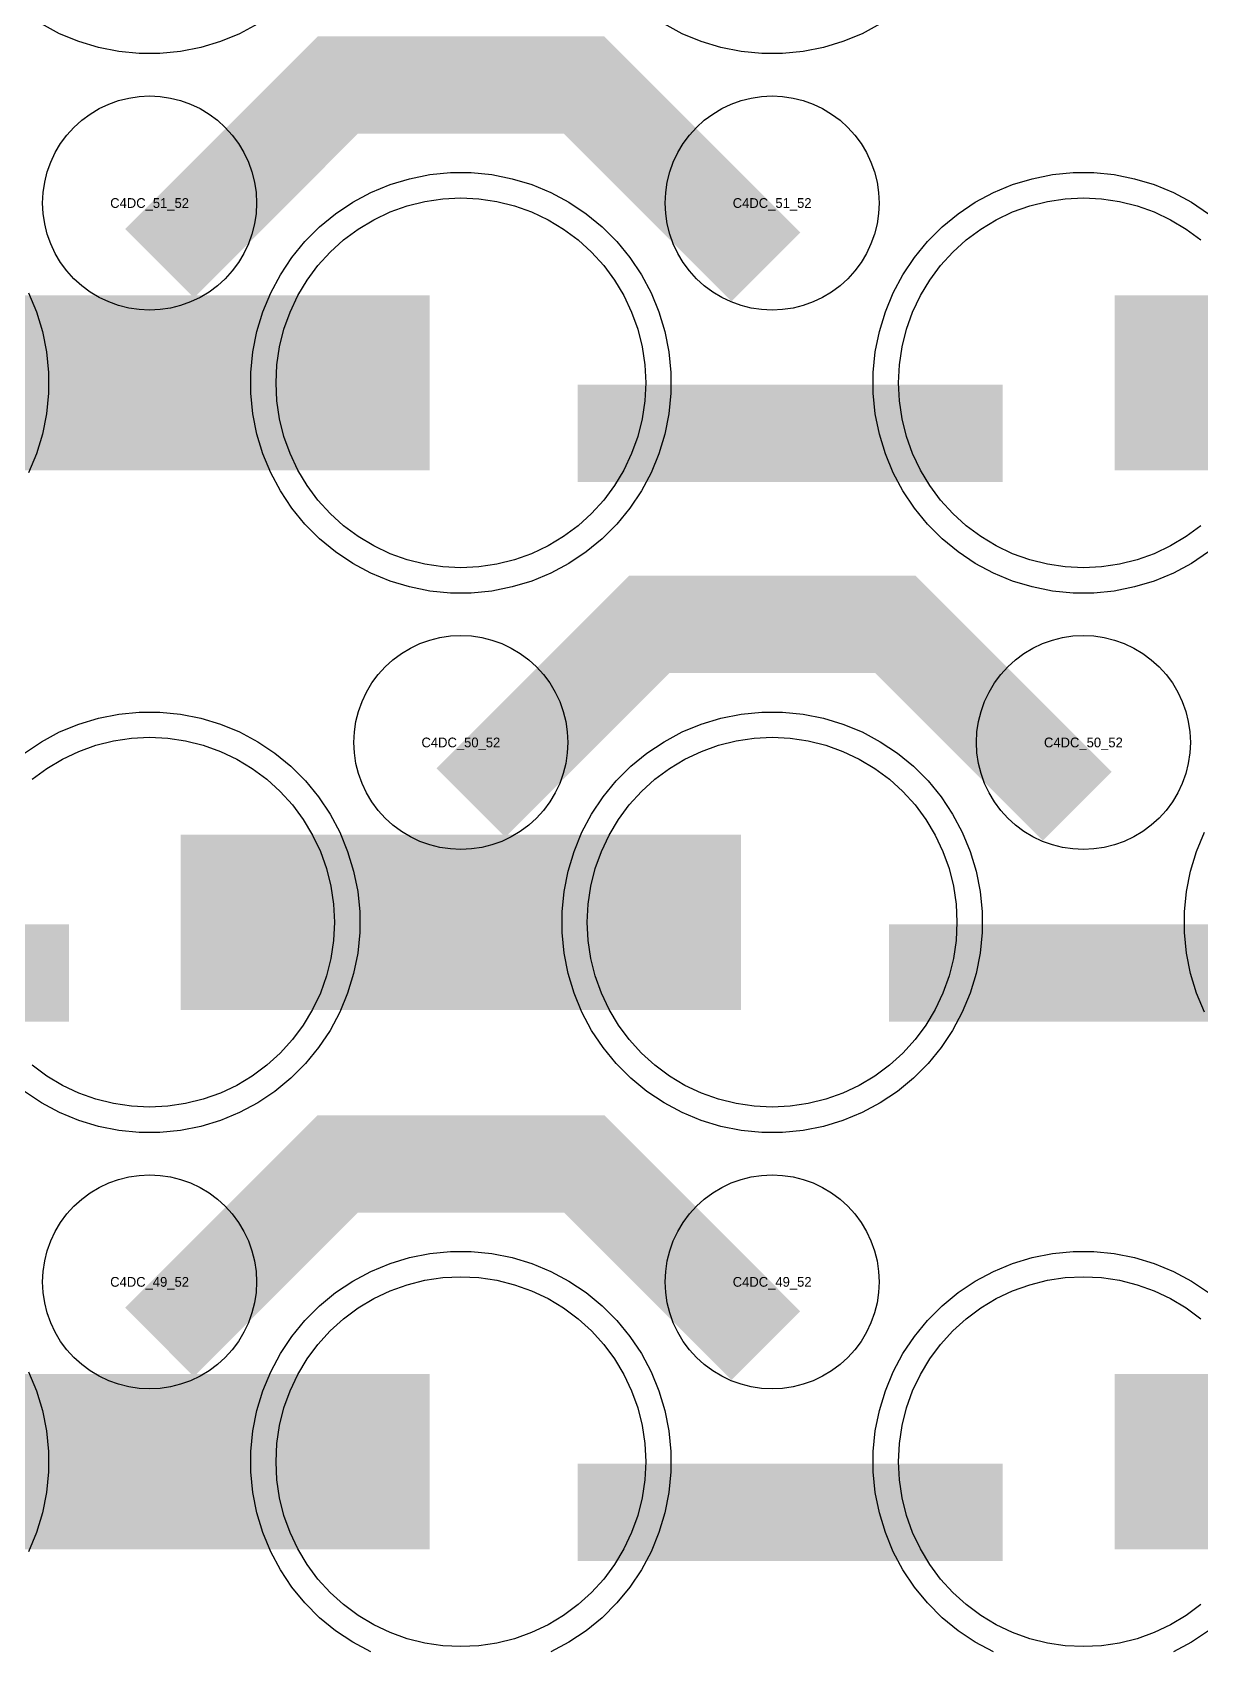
# Model space of a CAD drawing. Extents: x -11880 to 11880, y -14992 to 14992.
# Drawn here: x 4609.9 to 4910.1, y -8098.5 to -7682.8 of the extents above; entities that cross this region are included whole.
import ezdxf
from ezdxf.enums import TextEntityAlignment as Align

# ---------------------------------------------------------------- set-up
doc = ezdxf.new("R2010")
doc.units = 0
doc.header["$MEASUREMENT"] = 0
for name, color, linetype in [('GDS_775_DT_237', 138, 'CONTINUOUS'), ('RDL1_FS', 34, 'CONTINUOUS'), ('RDL_BS', 160, 'CONTINUOUS')]:
    doc.layers.add(name, color=color, linetype=linetype)

msp = doc.modelspace()

# ---------------------------------------------------------------- linework, layer by layer
at = {"layer": 'RDL1_FS'}
msp.add_lwpolyline([(4720, -7820.304), (4715.343, -7820.075), (4710.732, -7819.391), (4706.209, -7818.259), (4701.819, -7816.687), (4697.605, -7814.695), (4693.605, -7812.297), (4689.86, -7809.519), (4686.406, -7806.389), (4683.276, -7802.935), (4680.498, -7799.19), (4678.1, -7795.19), (4676.108, -7790.976), (4674.536, -7786.586), (4673.404, -7782.063), (4672.72, -7777.452), (4672.491, -7772.795), (4672.72, -7768.138), (4673.404, -7763.527), (4674.536, -7759.004), (4676.108, -7754.614), (4678.1, -7750.4), (4680.498, -7746.4), (4683.276, -7742.655), (4686.406, -7739.201), (4689.86, -7736.071), (4693.605, -7733.293), (4697.605, -7730.895), (4701.819, -7728.903), (4706.209, -7727.331), (4710.732, -7726.199), (4715.343, -7725.515), (4720, -7725.286), (4724.657, -7725.515), (4729.268, -7726.199), (4733.791, -7727.331), (4738.181, -7728.903), (4742.395, -7730.895), (4746.395, -7733.293), (4750.14, -7736.071), (4753.594, -7739.201), (4756.724, -7742.655), (4759.502, -7746.4), (4761.9, -7750.4), (4763.892, -7754.614), (4765.464, -7759.004), (4766.596, -7763.527), (4767.28, -7768.138), (4767.509, -7772.795), (4767.28, -7777.452), (4766.596, -7782.063), (4765.464, -7786.586), (4763.892, -7790.976), (4761.9, -7795.19), (4759.502, -7799.19), (4756.724, -7802.935), (4753.594, -7806.389), (4750.14, -7809.519), (4746.395, -7812.297), (4742.395, -7814.695), (4738.181, -7816.687), (4733.791, -7818.259), (4729.268, -7819.391), (4724.657, -7820.075)], close=True, dxfattribs=at)
msp.add_lwpolyline([(4910.14, -7809.519), (4906.395, -7812.297), (4902.395, -7814.695), (4898.181, -7816.687), (4893.791, -7818.259), (4889.268, -7819.391), (4884.657, -7820.075), (4880, -7820.304), (4875.343, -7820.075), (4870.732, -7819.391), (4866.209, -7818.259), (4861.819, -7816.687), (4857.605, -7814.695), (4853.605, -7812.297), (4849.86, -7809.519), (4846.406, -7806.389), (4843.276, -7802.935), (4840.498, -7799.19), (4838.1, -7795.19), (4836.108, -7790.976), (4834.536, -7786.586), (4833.404, -7782.063), (4832.72, -7777.452), (4832.491, -7772.795), (4832.72, -7768.138), (4833.404, -7763.527), (4834.536, -7759.004), (4836.108, -7754.614), (4838.1, -7750.4), (4840.498, -7746.4), (4843.276, -7742.655), (4846.406, -7739.201), (4849.86, -7736.071), (4853.605, -7733.293), (4857.605, -7730.895), (4861.819, -7728.903), (4866.209, -7727.331), (4870.732, -7726.199), (4875.343, -7725.515), (4880, -7725.286), (4884.657, -7725.515), (4889.268, -7726.199), (4893.791, -7727.331), (4898.181, -7728.903), (4902.395, -7730.895), (4906.395, -7733.293), (4910.14, -7736.071)], dxfattribs=at)
for points in [[(4568.002, -7772.795, 45, 45, 0), (4640.002, -7772.795, 45, 45, 0)], [(4640.002, -7772.795, 45, 45, 0), (4712.002, -7772.795, 45, 45, 0)], [(4888.002, -7772.795, 45, 45, 0), (4960.002, -7772.795, 45, 45, 0)]]:
    msp.add_lwpolyline(points, format="xyseb", dxfattribs=at)
at = {"layer": 'RDL1_FS', "color": 241, "true_color": 0xf7abae}
for points in [[(4609.86, -7874.636), (4613.605, -7871.858), (4617.605, -7869.46), (4621.819, -7867.468), (4626.209, -7865.896), (4630.732, -7864.764), (4635.343, -7864.08), (4640, -7863.851), (4644.657, -7864.08), (4649.268, -7864.764), (4653.791, -7865.896), (4658.181, -7867.468), (4662.395, -7869.46), (4666.395, -7871.858), (4670.14, -7874.636), (4673.594, -7877.766), (4676.724, -7881.22), (4679.502, -7884.965), (4681.9, -7888.965), (4683.892, -7893.179), (4685.464, -7897.569), (4686.596, -7902.092), (4687.28, -7906.703), (4687.509, -7911.36), (4687.28, -7916.017), (4686.596, -7920.628), (4685.464, -7925.151), (4683.892, -7929.541), (4681.9, -7933.755), (4679.502, -7937.755), (4676.724, -7941.5), (4673.594, -7944.954), (4670.14, -7948.084), (4666.395, -7950.862), (4662.395, -7953.26), (4658.181, -7955.252), (4653.791, -7956.824), (4649.268, -7957.956), (4644.657, -7958.64), (4640, -7958.869), (4635.343, -7958.64), (4630.732, -7957.956), (4626.209, -7956.824), (4621.819, -7955.252), (4617.605, -7953.26), (4613.605, -7950.862), (4609.86, -7948.084)], [(4910.14, -8086.649), (4906.395, -8089.427), (4902.395, -8091.825), (4898.181, -8093.817), (4893.791, -8095.389), (4889.268, -8096.521), (4884.657, -8097.205), (4880, -8097.434), (4875.343, -8097.205), (4870.732, -8096.521), (4866.209, -8095.389), (4861.819, -8093.817), (4857.605, -8091.825), (4853.605, -8089.427), (4849.86, -8086.649), (4846.406, -8083.519), (4843.276, -8080.065), (4840.498, -8076.32), (4838.1, -8072.32), (4836.108, -8068.106), (4834.536, -8063.716), (4833.404, -8059.193), (4832.72, -8054.582), (4832.491, -8049.925), (4832.72, -8045.268), (4833.404, -8040.657), (4834.536, -8036.134), (4836.108, -8031.744), (4838.1, -8027.53), (4840.498, -8023.53), (4843.276, -8019.785), (4846.406, -8016.331), (4849.86, -8013.201), (4853.605, -8010.423), (4857.605, -8008.025), (4861.819, -8006.033), (4866.209, -8004.461), (4870.732, -8003.329), (4875.343, -8002.645), (4880, -8002.416), (4884.657, -8002.645), (4889.268, -8003.329), (4893.791, -8004.461), (4898.181, -8006.033), (4902.395, -8008.025), (4906.395, -8010.423), (4910.14, -8013.201)]]:
    msp.add_lwpolyline(points, dxfattribs=at)
for points in [[(4800, -7958.869), (4795.343, -7958.64), (4790.732, -7957.956), (4786.209, -7956.824), (4781.819, -7955.252), (4777.605, -7953.26), (4773.605, -7950.862), (4769.86, -7948.084), (4766.406, -7944.954), (4763.276, -7941.5), (4760.498, -7937.755), (4758.1, -7933.755), (4756.108, -7929.541), (4754.536, -7925.151), (4753.404, -7920.628), (4752.72, -7916.017), (4752.491, -7911.36), (4752.72, -7906.703), (4753.404, -7902.092), (4754.536, -7897.569), (4756.108, -7893.179), (4758.1, -7888.965), (4760.498, -7884.965), (4763.276, -7881.22), (4766.406, -7877.766), (4769.86, -7874.636), (4773.605, -7871.858), (4777.605, -7869.46), (4781.819, -7867.468), (4786.209, -7865.896), (4790.732, -7864.764), (4795.343, -7864.08), (4800, -7863.851), (4804.657, -7864.08), (4809.268, -7864.764), (4813.791, -7865.896), (4818.181, -7867.468), (4822.395, -7869.46), (4826.395, -7871.858), (4830.14, -7874.636), (4833.594, -7877.766), (4836.724, -7881.22), (4839.502, -7884.965), (4841.9, -7888.965), (4843.892, -7893.179), (4845.464, -7897.569), (4846.596, -7902.092), (4847.28, -7906.703), (4847.509, -7911.36), (4847.28, -7916.017), (4846.596, -7920.628), (4845.464, -7925.151), (4843.892, -7929.541), (4841.9, -7933.755), (4839.502, -7937.755), (4836.724, -7941.5), (4833.594, -7944.954), (4830.14, -7948.084), (4826.395, -7950.862), (4822.395, -7953.26), (4818.181, -7955.252), (4813.791, -7956.824), (4809.268, -7957.956), (4804.657, -7958.64)], [(4720, -8097.434), (4715.343, -8097.205), (4710.732, -8096.521), (4706.209, -8095.389), (4701.819, -8093.817), (4697.605, -8091.825), (4693.605, -8089.427), (4689.86, -8086.649), (4686.406, -8083.519), (4683.276, -8080.065), (4680.498, -8076.32), (4678.1, -8072.32), (4676.108, -8068.106), (4674.536, -8063.716), (4673.404, -8059.193), (4672.72, -8054.582), (4672.491, -8049.925), (4672.72, -8045.268), (4673.404, -8040.657), (4674.536, -8036.134), (4676.108, -8031.744), (4678.1, -8027.53), (4680.498, -8023.53), (4683.276, -8019.785), (4686.406, -8016.331), (4689.86, -8013.201), (4693.605, -8010.423), (4697.605, -8008.025), (4701.819, -8006.033), (4706.209, -8004.461), (4710.732, -8003.329), (4715.343, -8002.645), (4720, -8002.416), (4724.657, -8002.645), (4729.268, -8003.329), (4733.791, -8004.461), (4738.181, -8006.033), (4742.395, -8008.025), (4746.395, -8010.423), (4750.14, -8013.201), (4753.594, -8016.331), (4756.724, -8019.785), (4759.502, -8023.53), (4761.9, -8027.53), (4763.892, -8031.744), (4765.464, -8036.134), (4766.596, -8040.657), (4767.28, -8045.268), (4767.509, -8049.925), (4767.28, -8054.582), (4766.596, -8059.193), (4765.464, -8063.716), (4763.892, -8068.106), (4761.9, -8072.32), (4759.502, -8076.32), (4756.724, -8080.065), (4753.594, -8083.519), (4750.14, -8086.649), (4746.395, -8089.427), (4742.395, -8091.825), (4738.181, -8093.817), (4733.791, -8095.389), (4729.268, -8096.521), (4724.657, -8097.205)]]:
    msp.add_lwpolyline(points, close=True, dxfattribs=at)
for points in [[(4648.002, -7911.36, 45, 45, 0), (4720.002, -7911.36, 45, 45, 0)], [(4720.002, -7911.36, 45, 45, 0), (4792.002, -7911.36, 45, 45, 0)], [(4568.002, -8049.925, 45, 45, 0), (4640.002, -8049.925, 45, 45, 0)], [(4640.002, -8049.925, 45, 45, 0), (4712.002, -8049.925, 45, 45, 0)], [(4888.002, -8049.925, 45, 45, 0), (4960.002, -8049.925, 45, 45, 0)]]:
    msp.add_lwpolyline(points, format="xyseb", dxfattribs=at)
at = {"layer": 'RDL_BS'}
for points in [[(4667.777, -7680.618), (4663.115, -7683.11), (4658.205, -7685.141), (4653.165, -7686.672), (4647.938, -7687.718), (4642.644, -7688.235), (4637.356, -7688.235), (4632.062, -7687.718), (4626.835, -7686.672), (4621.795, -7685.141), (4616.885, -7683.11), (4612.223, -7680.618)], [(4827.777, -7680.618), (4823.115, -7683.11), (4818.205, -7685.141), (4813.165, -7686.672), (4807.938, -7687.718), (4802.644, -7688.235), (4797.356, -7688.235), (4792.062, -7687.718), (4786.835, -7686.672), (4781.795, -7685.141), (4776.885, -7683.11), (4772.223, -7680.618)], [(4912.191, -7816.231), (4907.777, -7819.178), (4903.115, -7821.67), (4898.205, -7823.701), (4893.165, -7825.232), (4887.938, -7826.278), (4882.644, -7826.795), (4877.356, -7826.795), (4872.062, -7826.278), (4866.835, -7825.232), (4861.795, -7823.701), (4856.885, -7821.67), (4852.223, -7819.178), (4847.809, -7816.231), (4843.708, -7812.869), (4839.926, -7809.087), (4836.564, -7804.986), (4833.617, -7800.572), (4831.125, -7795.91), (4829.094, -7791), (4827.563, -7785.96), (4826.517, -7780.733), (4826, -7775.439), (4826, -7770.151), (4826.517, -7764.857), (4827.563, -7759.63), (4829.094, -7754.59), (4831.125, -7749.68), (4833.617, -7745.018), (4836.564, -7740.604), (4839.926, -7736.503), (4843.708, -7732.721), (4847.809, -7729.359), (4852.223, -7726.412), (4856.885, -7723.92), (4861.795, -7721.889), (4866.835, -7720.358), (4872.062, -7719.312), (4877.356, -7718.795), (4882.644, -7718.795), (4887.938, -7719.312), (4893.165, -7720.358), (4898.205, -7721.889), (4903.115, -7723.92), (4907.777, -7726.412), (4912.191, -7729.359)], [(4608.875, -7749.68), (4610.906, -7754.59), (4612.437, -7759.63), (4613.483, -7764.857), (4614, -7770.151), (4614, -7775.439), (4613.483, -7780.733), (4612.437, -7785.96), (4610.906, -7791), (4608.875, -7795.91)]]:
    msp.add_lwpolyline(points, dxfattribs=at)
for points in [[(4642.562, -7742.109, 25, 25, 0), (4688.377, -7696.294, 25, 25, 0), (4721.93, -7696.294, 25, 25, 0)], [(4798.401, -7743.008, 25, 25, 0), (4751.687, -7696.294, 25, 25, 0), (4721.929, -7696.294, 25, 25, 0)], [(4750.016, -7785.808, 25, 25, 0), (4859.281, -7785.808, 25, 25, 0)], [(4722.562, -7880.674, 25, 25, 0), (4768.377, -7834.859, 25, 25, 0), (4801.93, -7834.859, 25, 25, 0)], [(4878.401, -7881.573, 25, 25, 0), (4831.687, -7834.859, 25, 25, 0), (4801.929, -7834.859, 25, 25, 0)], [(4642.562, -8019.239, 25, 25, 0), (4688.377, -7973.424, 25, 25, 0), (4721.93, -7973.424, 25, 25, 0)], [(4798.401, -8020.138, 25, 25, 0), (4751.687, -7973.424, 25, 25, 0), (4721.929, -7973.424, 25, 25, 0)]]:
    msp.add_lwpolyline(points, format="xyseb", dxfattribs=at)
for points in [[(4640, -7754.101), (4637.307, -7753.969), (4634.635, -7753.573), (4632.016, -7752.916), (4629.481, -7752.009), (4627.044, -7750.857), (4624.72, -7749.464), (4622.557, -7747.861), (4620.558, -7746.049), (4618.746, -7744.05), (4617.143, -7741.887), (4615.75, -7739.563), (4614.598, -7737.126), (4613.691, -7734.591), (4613.034, -7731.972), (4612.638, -7729.3), (4612.506, -7726.607), (4612.638, -7723.914), (4613.034, -7721.242), (4613.691, -7718.623), (4614.598, -7716.088), (4615.75, -7713.651), (4617.143, -7711.327), (4618.746, -7709.164), (4620.558, -7707.165), (4622.557, -7705.353), (4624.72, -7703.75), (4627.044, -7702.357), (4629.481, -7701.205), (4632.016, -7700.298), (4634.635, -7699.641), (4637.307, -7699.245), (4640, -7699.113), (4642.693, -7699.245), (4645.365, -7699.641), (4647.984, -7700.298), (4650.519, -7701.205), (4652.956, -7702.357), (4655.28, -7703.75), (4657.443, -7705.353), (4659.442, -7707.165), (4661.254, -7709.164), (4662.857, -7711.327), (4664.25, -7713.651), (4665.402, -7716.088), (4666.309, -7718.623), (4666.966, -7721.242), (4667.362, -7723.914), (4667.494, -7726.607), (4667.362, -7729.3), (4666.966, -7731.972), (4666.309, -7734.591), (4665.402, -7737.126), (4664.25, -7739.563), (4662.857, -7741.887), (4661.254, -7744.05), (4659.442, -7746.049), (4657.443, -7747.861), (4655.28, -7749.464), (4652.956, -7750.857), (4650.519, -7752.009), (4647.984, -7752.916), (4645.365, -7753.573), (4642.693, -7753.969)], [(4800, -7754.101), (4797.307, -7753.969), (4794.635, -7753.573), (4792.016, -7752.916), (4789.481, -7752.009), (4787.044, -7750.857), (4784.72, -7749.464), (4782.557, -7747.861), (4780.558, -7746.049), (4778.746, -7744.05), (4777.143, -7741.887), (4775.75, -7739.563), (4774.598, -7737.126), (4773.691, -7734.591), (4773.034, -7731.972), (4772.638, -7729.3), (4772.506, -7726.607), (4772.638, -7723.914), (4773.034, -7721.242), (4773.691, -7718.623), (4774.598, -7716.088), (4775.75, -7713.651), (4777.143, -7711.327), (4778.746, -7709.164), (4780.558, -7707.165), (4782.557, -7705.353), (4784.72, -7703.75), (4787.044, -7702.357), (4789.481, -7701.205), (4792.016, -7700.298), (4794.635, -7699.641), (4797.307, -7699.245), (4800, -7699.113), (4802.693, -7699.245), (4805.365, -7699.641), (4807.984, -7700.298), (4810.519, -7701.205), (4812.956, -7702.357), (4815.28, -7703.75), (4817.443, -7705.353), (4819.442, -7707.165), (4821.254, -7709.164), (4822.857, -7711.327), (4824.25, -7713.651), (4825.402, -7716.088), (4826.309, -7718.623), (4826.966, -7721.242), (4827.362, -7723.914), (4827.494, -7726.607), (4827.362, -7729.3), (4826.966, -7731.972), (4826.309, -7734.591), (4825.402, -7737.126), (4824.25, -7739.563), (4822.857, -7741.887), (4821.254, -7744.05), (4819.442, -7746.049), (4817.443, -7747.861), (4815.28, -7749.464), (4812.956, -7750.857), (4810.519, -7752.009), (4807.984, -7752.916), (4805.365, -7753.573), (4802.693, -7753.969)], [(4717.356, -7826.795), (4712.062, -7826.278), (4706.835, -7825.232), (4701.795, -7823.701), (4696.885, -7821.67), (4692.223, -7819.178), (4687.809, -7816.231), (4683.708, -7812.869), (4679.926, -7809.087), (4676.564, -7804.986), (4673.617, -7800.572), (4671.125, -7795.91), (4669.094, -7791), (4667.563, -7785.96), (4666.517, -7780.733), (4666, -7775.439), (4666, -7770.151), (4666.517, -7764.857), (4667.563, -7759.63), (4669.094, -7754.59), (4671.125, -7749.68), (4673.617, -7745.018), (4676.564, -7740.604), (4679.926, -7736.503), (4683.708, -7732.721), (4687.809, -7729.359), (4692.223, -7726.412), (4696.885, -7723.92), (4701.795, -7721.889), (4706.835, -7720.358), (4712.062, -7719.312), (4717.356, -7718.795), (4722.644, -7718.795), (4727.938, -7719.312), (4733.165, -7720.358), (4738.205, -7721.889), (4743.115, -7723.92), (4747.777, -7726.412), (4752.191, -7729.359), (4756.292, -7732.721), (4760.074, -7736.503), (4763.436, -7740.604), (4766.383, -7745.018), (4768.875, -7749.68), (4770.906, -7754.59), (4772.437, -7759.63), (4773.483, -7764.857), (4774, -7770.151), (4774, -7775.439), (4773.483, -7780.733), (4772.437, -7785.96), (4770.906, -7791), (4768.875, -7795.91), (4766.383, -7800.572), (4763.436, -7804.986), (4760.074, -7809.087), (4756.292, -7812.869), (4752.191, -7816.231), (4747.777, -7819.178), (4743.115, -7821.67), (4738.205, -7823.701), (4733.165, -7825.232), (4727.938, -7826.278), (4722.644, -7826.795)], [(4720, -7892.666), (4717.307, -7892.534), (4714.635, -7892.138), (4712.016, -7891.481), (4709.481, -7890.574), (4707.044, -7889.422), (4704.72, -7888.029), (4702.557, -7886.426), (4700.558, -7884.614), (4698.746, -7882.615), (4697.143, -7880.452), (4695.75, -7878.128), (4694.598, -7875.691), (4693.691, -7873.156), (4693.034, -7870.537), (4692.638, -7867.865), (4692.506, -7865.172), (4692.638, -7862.479), (4693.034, -7859.807), (4693.691, -7857.188), (4694.598, -7854.653), (4695.75, -7852.216), (4697.143, -7849.892), (4698.746, -7847.729), (4700.558, -7845.73), (4702.557, -7843.918), (4704.72, -7842.315), (4707.044, -7840.922), (4709.481, -7839.77), (4712.016, -7838.863), (4714.635, -7838.206), (4717.307, -7837.81), (4720, -7837.678), (4722.693, -7837.81), (4725.365, -7838.206), (4727.984, -7838.863), (4730.519, -7839.77), (4732.956, -7840.922), (4735.28, -7842.315), (4737.443, -7843.918), (4739.442, -7845.73), (4741.254, -7847.729), (4742.857, -7849.892), (4744.25, -7852.216), (4745.402, -7854.653), (4746.309, -7857.188), (4746.966, -7859.807), (4747.362, -7862.479), (4747.494, -7865.172), (4747.362, -7867.865), (4746.966, -7870.537), (4746.309, -7873.156), (4745.402, -7875.691), (4744.25, -7878.128), (4742.857, -7880.452), (4741.254, -7882.615), (4739.442, -7884.614), (4737.443, -7886.426), (4735.28, -7888.029), (4732.956, -7889.422), (4730.519, -7890.574), (4727.984, -7891.481), (4725.365, -7892.138), (4722.693, -7892.534)], [(4880, -7892.666), (4877.307, -7892.534), (4874.635, -7892.138), (4872.016, -7891.481), (4869.481, -7890.574), (4867.044, -7889.422), (4864.72, -7888.029), (4862.557, -7886.426), (4860.558, -7884.614), (4858.746, -7882.615), (4857.143, -7880.452), (4855.75, -7878.128), (4854.598, -7875.691), (4853.691, -7873.156), (4853.034, -7870.537), (4852.638, -7867.865), (4852.506, -7865.172), (4852.638, -7862.479), (4853.034, -7859.807), (4853.691, -7857.188), (4854.598, -7854.653), (4855.75, -7852.216), (4857.143, -7849.892), (4858.746, -7847.729), (4860.558, -7845.73), (4862.557, -7843.918), (4864.72, -7842.315), (4867.044, -7840.922), (4869.481, -7839.77), (4872.016, -7838.863), (4874.635, -7838.206), (4877.307, -7837.81), (4880, -7837.678), (4882.693, -7837.81), (4885.365, -7838.206), (4887.984, -7838.863), (4890.519, -7839.77), (4892.956, -7840.922), (4895.28, -7842.315), (4897.443, -7843.918), (4899.442, -7845.73), (4901.254, -7847.729), (4902.857, -7849.892), (4904.25, -7852.216), (4905.402, -7854.653), (4906.309, -7857.188), (4906.966, -7859.807), (4907.362, -7862.479), (4907.494, -7865.172), (4907.362, -7867.865), (4906.966, -7870.537), (4906.309, -7873.156), (4905.402, -7875.691), (4904.25, -7878.128), (4902.857, -7880.452), (4901.254, -7882.615), (4899.442, -7884.614), (4897.443, -7886.426), (4895.28, -7888.029), (4892.956, -7889.422), (4890.519, -7890.574), (4887.984, -7891.481), (4885.365, -7892.138), (4882.693, -7892.534)], [(4640, -8031.231), (4637.307, -8031.099), (4634.635, -8030.703), (4632.016, -8030.046), (4629.481, -8029.139), (4627.044, -8027.987), (4624.72, -8026.594), (4622.557, -8024.991), (4620.558, -8023.179), (4618.746, -8021.18), (4617.143, -8019.017), (4615.75, -8016.693), (4614.598, -8014.256), (4613.691, -8011.721), (4613.034, -8009.102), (4612.638, -8006.43), (4612.506, -8003.737), (4612.638, -8001.044), (4613.034, -7998.372), (4613.691, -7995.753), (4614.598, -7993.218), (4615.75, -7990.781), (4617.143, -7988.457), (4618.746, -7986.294), (4620.558, -7984.295), (4622.557, -7982.483), (4624.72, -7980.88), (4627.044, -7979.487), (4629.481, -7978.335), (4632.016, -7977.428), (4634.635, -7976.771), (4637.307, -7976.375), (4640, -7976.243), (4642.693, -7976.375), (4645.365, -7976.771), (4647.984, -7977.428), (4650.519, -7978.335), (4652.956, -7979.487), (4655.28, -7980.88), (4657.443, -7982.483), (4659.442, -7984.295), (4661.254, -7986.294), (4662.857, -7988.457), (4664.25, -7990.781), (4665.402, -7993.218), (4666.309, -7995.753), (4666.966, -7998.372), (4667.362, -8001.044), (4667.494, -8003.737), (4667.362, -8006.43), (4666.966, -8009.102), (4666.309, -8011.721), (4665.402, -8014.256), (4664.25, -8016.693), (4662.857, -8019.017), (4661.254, -8021.18), (4659.442, -8023.179), (4657.443, -8024.991), (4655.28, -8026.594), (4652.956, -8027.987), (4650.519, -8029.139), (4647.984, -8030.046), (4645.365, -8030.703), (4642.693, -8031.099)], [(4800, -8031.231), (4797.307, -8031.099), (4794.635, -8030.703), (4792.016, -8030.046), (4789.481, -8029.139), (4787.044, -8027.987), (4784.72, -8026.594), (4782.557, -8024.991), (4780.558, -8023.179), (4778.746, -8021.18), (4777.143, -8019.017), (4775.75, -8016.693), (4774.598, -8014.256), (4773.691, -8011.721), (4773.034, -8009.102), (4772.638, -8006.43), (4772.506, -8003.737), (4772.638, -8001.044), (4773.034, -7998.372), (4773.691, -7995.753), (4774.598, -7993.218), (4775.75, -7990.781), (4777.143, -7988.457), (4778.746, -7986.294), (4780.558, -7984.295), (4782.557, -7982.483), (4784.72, -7980.88), (4787.044, -7979.487), (4789.481, -7978.335), (4792.016, -7977.428), (4794.635, -7976.771), (4797.307, -7976.375), (4800, -7976.243), (4802.693, -7976.375), (4805.365, -7976.771), (4807.984, -7977.428), (4810.519, -7978.335), (4812.956, -7979.487), (4815.28, -7980.88), (4817.443, -7982.483), (4819.442, -7984.295), (4821.254, -7986.294), (4822.857, -7988.457), (4824.25, -7990.781), (4825.402, -7993.218), (4826.309, -7995.753), (4826.966, -7998.372), (4827.362, -8001.044), (4827.494, -8003.737), (4827.362, -8006.43), (4826.966, -8009.102), (4826.309, -8011.721), (4825.402, -8014.256), (4824.25, -8016.693), (4822.857, -8019.017), (4821.254, -8021.18), (4819.442, -8023.179), (4817.443, -8024.991), (4815.28, -8026.594), (4812.956, -8027.987), (4810.519, -8029.139), (4807.984, -8030.046), (4805.365, -8030.703), (4802.693, -8031.099)]]:
    msp.add_lwpolyline(points, close=True, dxfattribs=at)
at = {"layer": 'RDL_BS', "color": 241, "true_color": 0xf7abae}
for points in [[(4607.809, -7867.924), (4612.223, -7864.977), (4616.885, -7862.485), (4621.795, -7860.454), (4626.835, -7858.923), (4632.062, -7857.877), (4637.356, -7857.36), (4642.644, -7857.36), (4647.938, -7857.877), (4653.165, -7858.923), (4658.205, -7860.454), (4663.115, -7862.485), (4667.777, -7864.977), (4672.191, -7867.924), (4676.292, -7871.286), (4680.074, -7875.068), (4683.436, -7879.169), (4686.383, -7883.583), (4688.875, -7888.245), (4690.906, -7893.155), (4692.437, -7898.195), (4693.483, -7903.422), (4694, -7908.716), (4694, -7914.004), (4693.483, -7919.298), (4692.437, -7924.525), (4690.906, -7929.565), (4688.875, -7934.475), (4686.383, -7939.137), (4683.436, -7943.551), (4680.074, -7947.652), (4676.292, -7951.434), (4672.191, -7954.796), (4667.777, -7957.743), (4663.115, -7960.235), (4658.205, -7962.266), (4653.165, -7963.797), (4647.938, -7964.843), (4642.644, -7965.36), (4637.356, -7965.36), (4632.062, -7964.843), (4626.835, -7963.797), (4621.795, -7962.266), (4616.885, -7960.235), (4612.223, -7957.743), (4607.809, -7954.796)], [(4911.125, -7934.475), (4909.094, -7929.565), (4907.563, -7924.525), (4906.517, -7919.298), (4906, -7914.004), (4906, -7908.716), (4906.517, -7903.422), (4907.563, -7898.195), (4909.094, -7893.155), (4911.125, -7888.245)], [(4696.885, -8098.8), (4692.223, -8096.308), (4687.809, -8093.361), (4683.708, -8089.999), (4679.926, -8086.217), (4676.564, -8082.116), (4673.617, -8077.702), (4671.125, -8073.04), (4669.094, -8068.13), (4667.563, -8063.09), (4666.517, -8057.863), (4666, -8052.569), (4666, -8047.281), (4666.517, -8041.987), (4667.563, -8036.76), (4669.094, -8031.72), (4671.125, -8026.81), (4673.617, -8022.148), (4676.564, -8017.734), (4679.926, -8013.633), (4683.708, -8009.851), (4687.809, -8006.489), (4692.223, -8003.542), (4696.885, -8001.05), (4701.795, -7999.019), (4706.835, -7997.488), (4712.062, -7996.442), (4717.356, -7995.925), (4722.644, -7995.925), (4727.938, -7996.442), (4733.165, -7997.488), (4738.205, -7999.019), (4743.115, -8001.05), (4747.777, -8003.542), (4752.191, -8006.489), (4756.292, -8009.851), (4760.074, -8013.633), (4763.436, -8017.734), (4766.383, -8022.148), (4768.875, -8026.81), (4770.906, -8031.72), (4772.437, -8036.76), (4773.483, -8041.987), (4774, -8047.281), (4774, -8052.569), (4773.483, -8057.863), (4772.437, -8063.09), (4770.906, -8068.13), (4768.875, -8073.04), (4766.383, -8077.702), (4763.436, -8082.116), (4760.074, -8086.217), (4756.292, -8089.999), (4752.191, -8093.361), (4747.777, -8096.308), (4743.115, -8098.8)], [(4856.885, -8098.8), (4852.223, -8096.308), (4847.809, -8093.361), (4843.708, -8089.999), (4839.926, -8086.217), (4836.564, -8082.116), (4833.617, -8077.702), (4831.125, -8073.04), (4829.094, -8068.13), (4827.563, -8063.09), (4826.517, -8057.863), (4826, -8052.569), (4826, -8047.281), (4826.517, -8041.987), (4827.563, -8036.76), (4829.094, -8031.72), (4831.125, -8026.81), (4833.617, -8022.148), (4836.564, -8017.734), (4839.926, -8013.633), (4843.708, -8009.851), (4847.809, -8006.489), (4852.223, -8003.542), (4856.885, -8001.05), (4861.795, -7999.019), (4866.835, -7997.488), (4872.062, -7996.442), (4877.356, -7995.925), (4882.644, -7995.925), (4887.938, -7996.442), (4893.165, -7997.488), (4898.205, -7999.019), (4903.115, -8001.05), (4907.777, -8003.542), (4912.191, -8006.489)], [(4608.875, -8026.81), (4610.906, -8031.72), (4612.437, -8036.76), (4613.483, -8041.987), (4614, -8047.281), (4614, -8052.569), (4613.483, -8057.863), (4612.437, -8063.09), (4610.906, -8068.13), (4608.875, -8073.04)], [(4912.191, -8093.361), (4907.777, -8096.308), (4903.115, -8098.8)]]:
    msp.add_lwpolyline(points, dxfattribs=at)
msp.add_lwpolyline([(4797.356, -7965.36), (4792.062, -7964.843), (4786.835, -7963.797), (4781.795, -7962.266), (4776.885, -7960.235), (4772.223, -7957.743), (4767.809, -7954.796), (4763.708, -7951.434), (4759.926, -7947.652), (4756.564, -7943.551), (4753.617, -7939.137), (4751.125, -7934.475), (4749.094, -7929.565), (4747.563, -7924.525), (4746.517, -7919.298), (4746, -7914.004), (4746, -7908.716), (4746.517, -7903.422), (4747.563, -7898.195), (4749.094, -7893.155), (4751.125, -7888.245), (4753.617, -7883.583), (4756.564, -7879.169), (4759.926, -7875.068), (4763.708, -7871.286), (4767.809, -7867.924), (4772.223, -7864.977), (4776.885, -7862.485), (4781.795, -7860.454), (4786.835, -7858.923), (4792.062, -7857.877), (4797.356, -7857.36), (4802.644, -7857.36), (4807.938, -7857.877), (4813.165, -7858.923), (4818.205, -7860.454), (4823.115, -7862.485), (4827.777, -7864.977), (4832.191, -7867.924), (4836.292, -7871.286), (4840.074, -7875.068), (4843.436, -7879.169), (4846.383, -7883.583), (4848.875, -7888.245), (4850.906, -7893.155), (4852.437, -7898.195), (4853.483, -7903.422), (4854, -7908.716), (4854, -7914.004), (4853.483, -7919.298), (4852.437, -7924.525), (4850.906, -7929.565), (4848.875, -7934.475), (4846.383, -7939.137), (4843.436, -7943.551), (4840.074, -7947.652), (4836.292, -7951.434), (4832.191, -7954.796), (4827.777, -7957.743), (4823.115, -7960.235), (4818.205, -7962.266), (4813.165, -7963.797), (4807.938, -7964.843), (4802.644, -7965.36)], close=True, dxfattribs=at)
for points in [[(4510.016, -7924.373, 25, 25, 0), (4619.281, -7924.373, 25, 25, 0)], [(4830.016, -7924.373, 25, 25, 0), (4939.281, -7924.373, 25, 25, 0)], [(4750.016, -8062.938, 25, 25, 0), (4859.281, -8062.938, 25, 25, 0)]]:
    msp.add_lwpolyline(points, format="xyseb", dxfattribs=at)

# ---------------------------------------------------------------- texts
at = {"layer": 'GDS_775_DT_237'}
for s, p in [('C4DC_51_52', (4640, -7726.607)), ('C4DC_51_52', (4640, -7726.607)), ('C4DC_51_52', (4800, -7726.607)), ('C4DC_51_52', (4800, -7726.607)), ('C4DC_50_52', (4720, -7865.172)), ('C4DC_50_52', (4720, -7865.172)), ('C4DC_50_52', (4880, -7865.172)), ('C4DC_50_52', (4880, -7865.172)), ('C4DC_49_52', (4640, -8003.737)), ('C4DC_49_52', (4640, -8003.737)), ('C4DC_49_52', (4800, -8003.737)), ('C4DC_49_52', (4800, -8003.737))]:
    msp.add_text(s, height=2.5, dxfattribs=at).set_placement(p, align=Align.MIDDLE_CENTER)

doc.saveas('drawing.dxf')
